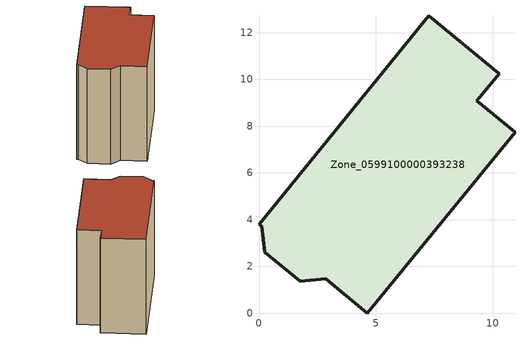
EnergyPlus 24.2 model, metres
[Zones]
Zone_0599100000393238
 floor ground (C_G): 1.77,1.36 0.24,2.61 0.11,3.71 0,3.8 7.26,12.71 10.27,10.24 9.32,9.08 10.95,7.74 4.63,0 2.86,1.46 z0
 wall outside (C_F): 0.24,2.61 1.77,1.36 2.86,1.46 4.63,0 10.95,7.74 9.32,9.08 10.27,10.24 7.26,12.71 0,3.8 0.11,3.71 0.24,2.61 z0:8.87
 roof outside (C_R): 7.26,12.71 0,3.8 0.11,3.71 0.24,2.61 1.77,1.36 2.86,1.46 4.63,0 10.95,7.74 9.32,9.08 10.27,10.24 z8.87
[BUILDING]
Pand.0599100000393238: North Axis=0; Terrain=City; Loads Convergence Tolerance Value=0.04; Temperature Convergence Tolerance Value=0.4; Solar Distribution=FullExterior; Maximum Number of Warmup Days=25; Minimum Number of Warmup Days=1
[Site:Location]
Rotterdam.The.Hague.AP_ZH_NLD Design_Conditions: Latitude=51.96; Longitude=4.45; Time Zone=1; Elevation=-4.5
[SITE:GROUNDTEMPERATURE:BUILDINGSURFACE]
18, 18, 18, 18, 18, 18, 18, 18, 18, 18, 18, 18
[MATERIAL] Thermal Absorptance=0.9; Solar Absorptance=0.7; Visible Absorptance=0.7
Name | Roughness | Thickness | Conductivity | Density | Specific Heat
G.TI.1946 | MediumSmooth | 0.15 | 1 | 540 | 1210
F.TI.1946 | Rough | 0.3 | 0.857143 | 1920 | 840
R.TI.1946 | MediumRough | 0.2 | 0.1 | 1500 | 1000
[CONSTRUCTION]
C_G: G.TI.1946
C_F: F.TI.1946
C_R: R.TI.1946
[ZONE]
Zone_0599100000393238: Type=1; Multiplier=1; Ceiling Height=Autocalculate; Volume=Autocalculate; Floor Area=autocalculate; Part of Total Floor Area=Yes
[ZONEINFILTRATION:DESIGNFLOWRATE]
Infil_Zone_0599100000393238: Zone or ZoneList or Space or SpaceList=Zone_0599100000393238; Schedule=AlwaysOn; Design Flow Rate Calculation Method=Flow/Area; Flow Rate per Floor Area=0.003; Constant Term Coefficient=1; Temperature Term Coefficient=0; Velocity Term Coefficient=0; Velocity Squared Term Coefficient=0
[HVACTEMPLATE:ZONE:IDEALLOADSAIRSYSTEM]
Zone_0599100000393238: Maximum Heating Supply Air Temperature=50; Minimum Cooling Supply Air Temperature=13; Maximum Heating Supply Air Humidity Ratio=0.0156; Minimum Cooling Supply Air Humidity Ratio=0.0077; Heating Limit=NoLimit; Cooling Limit=NoLimit; Dehumidification Control Type=ConstantSensibleHeatRatio; Cooling Sensible Heat Ratio=0.7; Dehumidification Setpoint=60; Humidification Control Type=None; Humidification Setpoint=30; Outdoor Air Method=None; Outdoor Air Flow Rate per Person=0.00944; Outdoor Air Flow Rate per Zone Floor Area=0; Outdoor Air Flow Rate per Zone=0; Demand Controlled Ventilation Type=None; Outdoor Air Economizer Type=NoEconomizer; Heat Recovery Type=None; Sensible Heat Recovery Effectiveness=0.7; Latent Heat Recovery Effectiveness=0.65
[ZONECONTROL:THERMOSTAT]
ThermostatControl_Zone_0599100000393238: Zone or ZoneList=Zone_0599100000393238; Control Type Schedule=DualSetpointControlType; Control 1=Thermostat_Zone_0599100000393238; Temperature Difference Between Cutout And Setpoint=0
[THERMOSTATSETPOINT:DUALSETPOINT]
Thermostat_Zone_0599100000393238: Heating Setpoint Temperature Schedule=HeatingSetpoint_Zone_0599100000393238; Cooling Setpoint Temperature Schedule=CoolingSetpoint_Zone_0599100000393238
[SCHEDULE:COMPACT]
HeatingSetpoint_Zone_0599100000393238: Through: 12/31, For: AllDays, Until: 24:00, 21
CoolingSetpoint_Zone_0599100000393238: Through: 12/31, For: AllDays, Until: 24:00, 24
DualSetpointControlType: Through: 12/31, For: AllDays, Until: 24:00, 4
AlwaysOn: Through: 12/31, For: AllDays, Until: 24:00, 1
